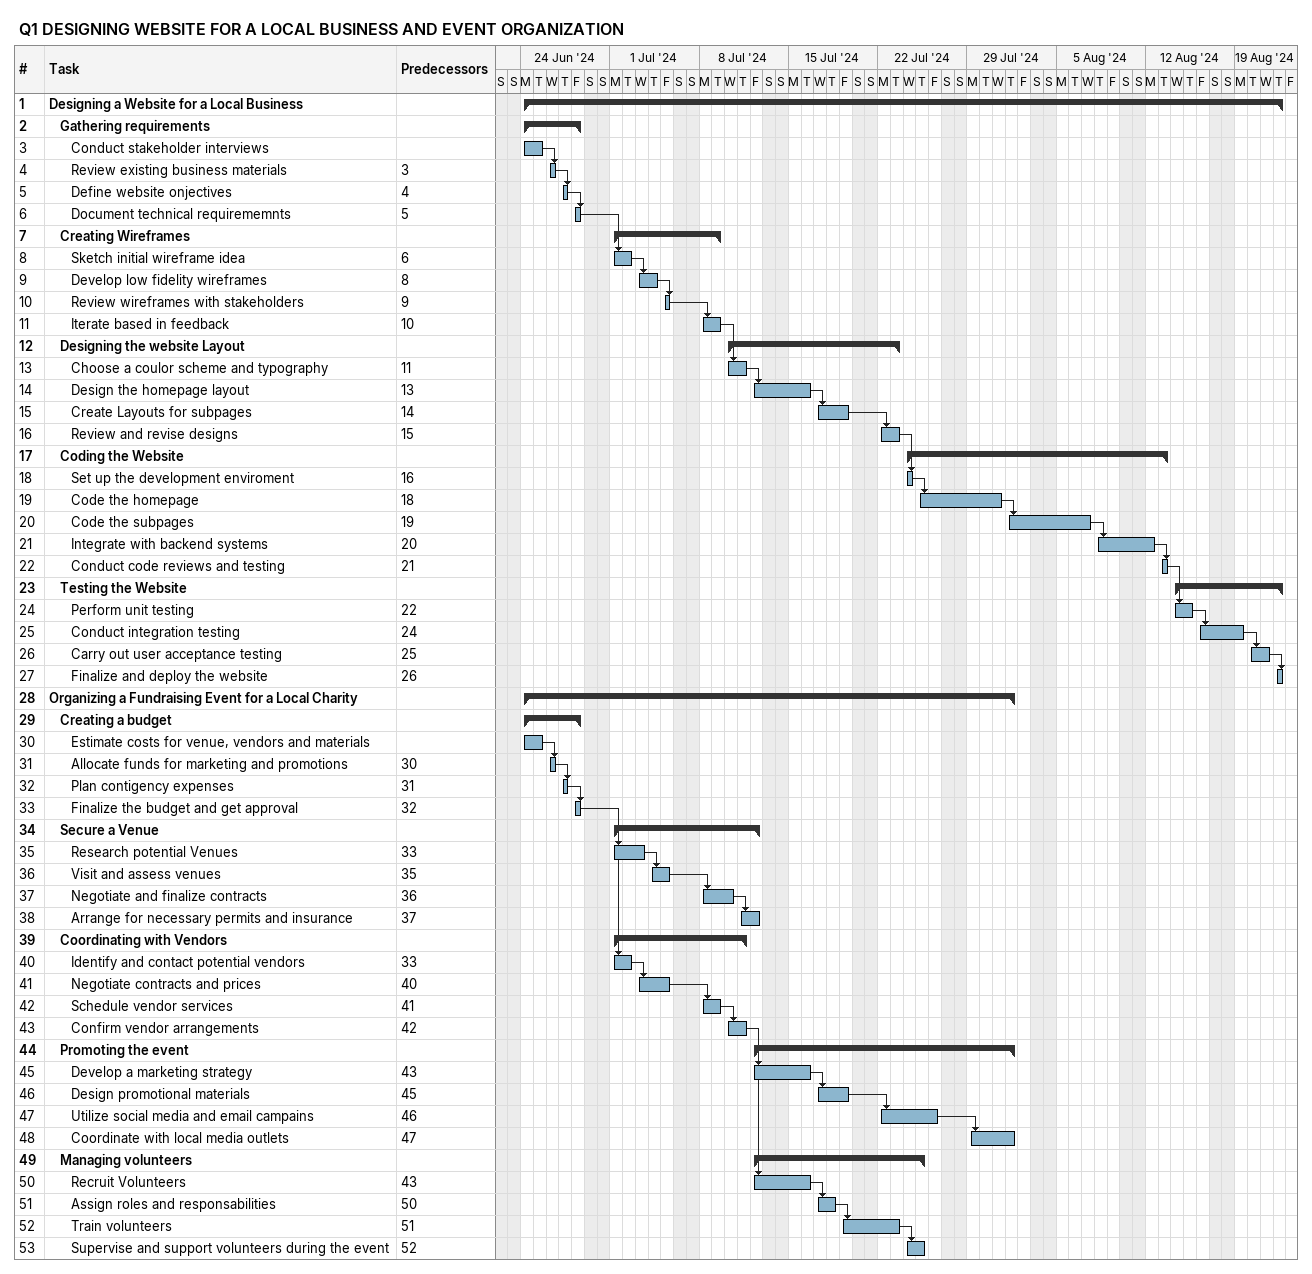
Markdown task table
Q1 DESIGNING WEBSITE FOR A LOCAL BUSINESS AND EVENT ORGANIZATION

| ID | Level | Task | Start | Finish | Predecessors |
|---|---|---|---|---|---|
| 1 | 1 | **Designing a Website for a Local Business** | 2024-06-24 | 2024-08-22 |  |
| 2 | 2 | **Gathering requirements** | 2024-06-24 | 2024-06-28 |  |
| 3 | 3 | Conduct stakeholder interviews | 2024-06-24 | 2024-06-25 |  |
| 4 | 3 | Review existing business materials | 2024-06-26 | 2024-06-26 | 3 |
| 5 | 3 | Define website onjectives | 2024-06-27 | 2024-06-27 | 4 |
| 6 | 3 | Document technical requirememnts | 2024-06-28 | 2024-06-28 | 5 |
| 7 | 2 | **Creating Wireframes** | 2024-07-01 | 2024-07-09 |  |
| 8 | 3 | Sketch initial wireframe idea | 2024-07-01 | 2024-07-02 | 6 |
| 9 | 3 | Develop low fidelity wireframes | 2024-07-03 | 2024-07-04 | 8 |
| 10 | 3 | Review wireframes with stakeholders | 2024-07-05 | 2024-07-05 | 9 |
| 11 | 3 | Iterate based in feedback | 2024-07-08 | 2024-07-09 | 10 |
| 12 | 2 | **Designing the website Layout** | 2024-07-10 | 2024-07-23 |  |
| 13 | 3 | Choose a coulor scheme and typography | 2024-07-10 | 2024-07-11 | 11 |
| 14 | 3 | Design the homepage layout | 2024-07-12 | 2024-07-16 | 13 |
| 15 | 3 | Create Layouts for subpages | 2024-07-17 | 2024-07-19 | 14 |
| 16 | 3 | Review and revise designs | 2024-07-22 | 2024-07-23 | 15 |
| 17 | 2 | **Coding the Website** | 2024-07-24 | 2024-08-13 |  |
| 18 | 3 | Set up the development enviroment | 2024-07-24 | 2024-07-24 | 16 |
| 19 | 3 | Code the homepage | 2024-07-25 | 2024-07-31 | 18 |
| 20 | 3 | Code the subpages | 2024-08-01 | 2024-08-07 | 19 |
| 21 | 3 | Integrate with backend systems | 2024-08-08 | 2024-08-12 | 20 |
| 22 | 3 | Conduct code reviews and testing | 2024-08-13 | 2024-08-13 | 21 |
| 23 | 2 | **Testing the Website** | 2024-08-14 | 2024-08-22 |  |
| 24 | 3 | Perform unit testing | 2024-08-14 | 2024-08-15 | 22 |
| 25 | 3 | Conduct integration testing | 2024-08-16 | 2024-08-19 | 24 |
| 26 | 3 | Carry out user acceptance testing | 2024-08-20 | 2024-08-21 | 25 |
| 27 | 3 | Finalize and deploy the website | 2024-08-22 | 2024-08-22 | 26 |
| 28 | 1 | **Organizing a Fundraising Event for a Local Charity** | 2024-06-24 | 2024-08-01 |  |
| 29 | 2 | **Creating a budget** | 2024-06-24 | 2024-06-28 |  |
| 30 | 3 | Estimate costs for venue, vendors and materials | 2024-06-24 | 2024-06-25 |  |
| 31 | 3 | Allocate funds for marketing and promotions | 2024-06-26 | 2024-06-26 | 30 |
| 32 | 3 | Plan contigency expenses | 2024-06-27 | 2024-06-27 | 31 |
| 33 | 3 | Finalize the budget and get approval | 2024-06-28 | 2024-06-28 | 32 |
| 34 | 2 | **Secure a Venue** | 2024-07-01 | 2024-07-12 |  |
| 35 | 3 | Research potential Venues | 2024-07-01 | 2024-07-03 | 33 |
| 36 | 3 | Visit and assess venues | 2024-07-04 | 2024-07-05 | 35 |
| 37 | 3 | Negotiate and finalize contracts | 2024-07-08 | 2024-07-10 | 36 |
| 38 | 3 | Arrange for necessary permits and insurance | 2024-07-11 | 2024-07-12 | 37 |
| 39 | 2 | **Coordinating with Vendors** | 2024-07-01 | 2024-07-11 |  |
| 40 | 3 | Identify and contact potential vendors | 2024-07-01 | 2024-07-02 | 33 |
| 41 | 3 | Negotiate contracts and prices | 2024-07-03 | 2024-07-05 | 40 |
| 42 | 3 | Schedule vendor services | 2024-07-08 | 2024-07-09 | 41 |
| 43 | 3 | Confirm vendor arrangements | 2024-07-10 | 2024-07-11 | 42 |
| 44 | 2 | **Promoting the event** | 2024-07-12 | 2024-08-01 |  |
| 45 | 3 | Develop a marketing strategy | 2024-07-12 | 2024-07-16 | 43 |
| 46 | 3 | Design promotional materials | 2024-07-17 | 2024-07-19 | 45 |
| 47 | 3 | Utilize social media and email campains | 2024-07-22 | 2024-07-26 | 46 |
| 48 | 3 | Coordinate with local media outlets | 2024-07-29 | 2024-08-01 | 47 |
| 49 | 2 | **Managing volunteers** | 2024-07-12 | 2024-07-25 |  |
| 50 | 3 | Recruit Volunteers | 2024-07-12 | 2024-07-16 | 43 |
| 51 | 3 | Assign roles and responsabilities | 2024-07-17 | 2024-07-18 | 50 |
| 52 | 3 | Train volunteers | 2024-07-19 | 2024-07-23 | 51 |
| 53 | 3 | Supervise and support volunteers during the event | 2024-07-24 | 2024-07-25 | 52 |
